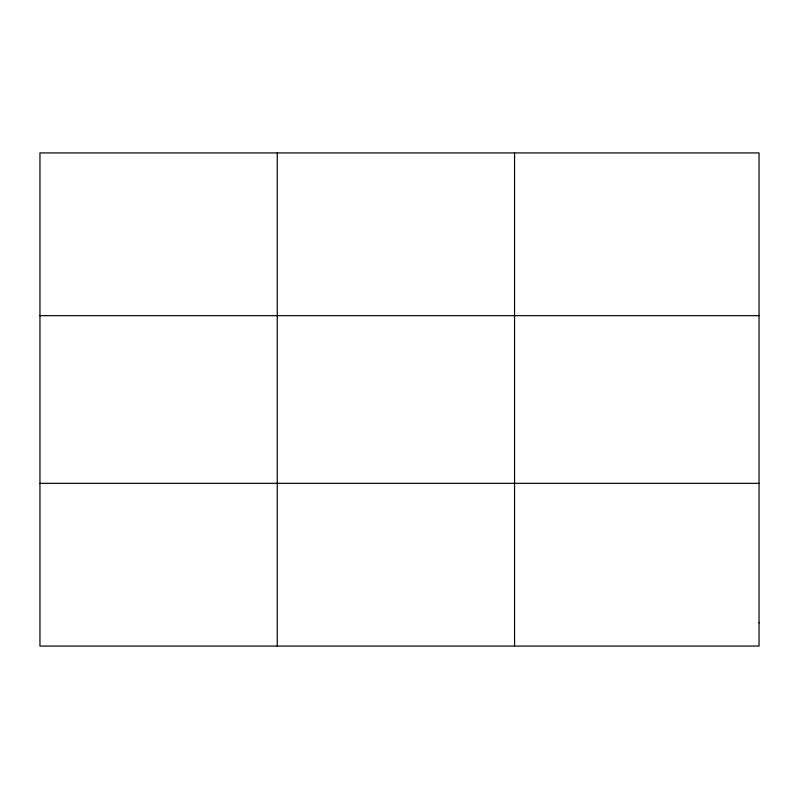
<?xml version="1.0" encoding="UTF-8"?>
<svg xmlns="http://www.w3.org/2000/svg" width="799" height="799" viewBox="0 0 799 799"><rect width="100%" height="100%" fill="white"/><g stroke="black" fill="none" stroke-linecap="round" stroke-linejoin="round"><path stroke-width="1.2" d="M277.253 646.071L277.253 152.929M514.556 646.071L514.556 152.929M39.95 315.665L759.05 315.665M39.95 483.335L759.05 483.335M759.05 622.821L759.05 646.071L39.95 646.071L39.95 152.929L759.05 152.929L759.05 622.821"/></g></svg>
